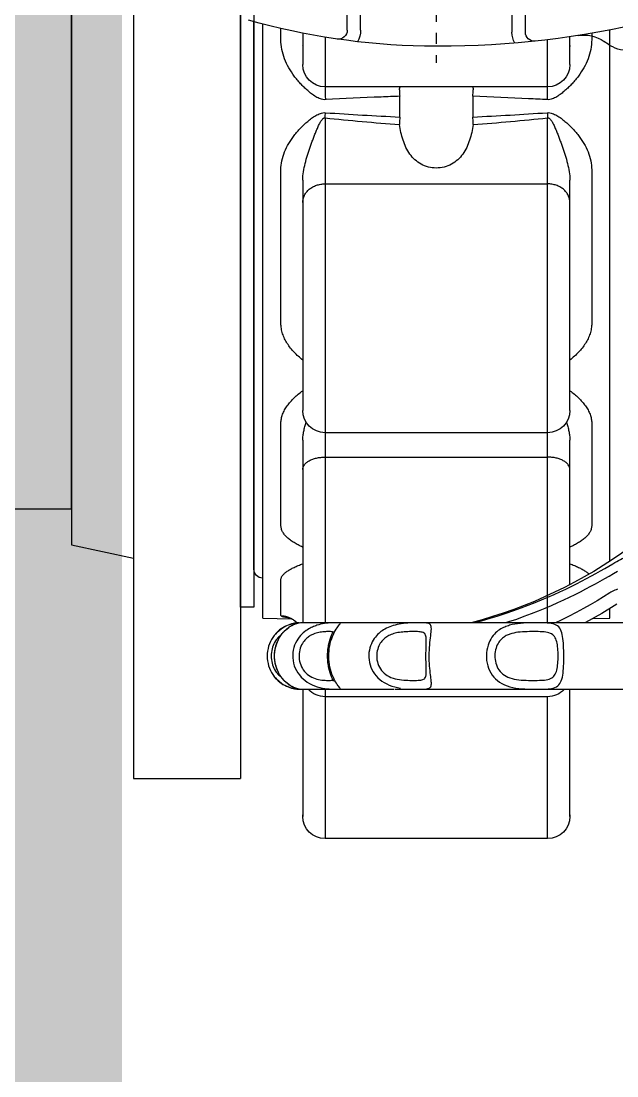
# Model space of a CAD drawing. Extents: x -3450 to 27857, y -1288 to 11880.
# Drawn here: x 926.93 to 941.64, y 943 to 969.04 of the extents above; entities that cross this region are included whole.
import ezdxf

# ---------------------------------------------------------------- set-up
doc = ezdxf.new("R2010")
doc.units = 0
doc.linetypes.add('188K-SM-03-F20-MECH-EQ-Y2257103$0$CENTER', pattern=[2, 1.25, -0.25, 0.25, -0.25])
doc.layers.add('188K-SM-03-F20-MECH-EQ-Y2257103$0$01-電力-CSA', color=1, linetype='Continuous')
doc.layers.add('188K-SM-03-F20-MECH-EQ-Y2257103$0$18P7-PCWR-20.7-PIPE', color=6, linetype='Continuous')

# ---------------------------------------------------------------- blocks, each defined once
blk = doc.blocks.new('188K-SM-03-F20-MECH-EQ-Y2257103$0$90EL-S-300A-TOP')
at = {"color": 0, "linetype": 'ByBlock'}
blk.add_lwpolyline([(0, 161.95), (304.8, 161.95), (304.8, -161.95), (0, -161.95)], dxfattribs=at)
blk = doc.blocks.new('188K-SM-03-F20-MECH-EQ-Y2257103$0$18P7-多耳-蝶閥-300A-上視-捷流')
at = {"linetype": 'Continuous'}
for p, q in [((175.5, 41), (52.47, 41)), ((186.53, 39), (53, 39)), ((186.53, 39), (186.65, 32.53)), ((56.52, 34.91), (54.01, 34.91)), ((120.27, 34.91), (85.79, 34.91)), ((165.72, 34.91), (142.68, 34.91)), ((185.93, 34.91), (177.84, 34.91)), ((186.36, 33.22), (186.35, 33.27)), ((186.35, 33.27), (186.35, 33.27)), ((186.38, 33.15), (186.36, 33.22)), ((186.42, 33.04), (186.38, 33.15)), ((186.47, 32.91), (186.42, 33.04)), ((186.54, 32.75), (186.47, 32.91)), ((186.63, 32.56), (186.54, 32.75)), ((186.74, 32.35), (186.63, 32.56)), ((186.74, 32.35), (186.65, 32.53)), ((186.89, 32.11), (186.74, 32.35)), ((186.89, 32.11), (186.74, 32.35)), ((187.08, 31.85), (186.89, 32.11)), ((187.31, 31.59), (187.08, 31.86)), ((187.55, 31.34), (187.31, 31.59)), ((187.57, 31.32), (187.31, 31.59)), ((187.65, 31.28), (187.64, 31.25)), ((187.65, 31.87), (187.71, 32.19)), ((202.36, 31.27), (202.34, 31.33)), ((202.38, 31.2), (202.36, 31.27)), ((202.5, 9.45), (202.5, 31)), ((55.06, 30), (62.12, 30)), ((88.09, 30), (139.83, 30)), ((146.5, 30), (187.5, 30)), ((170.57, 30), (170.55, 30.03)), ((187.5, 30.5), (187.5, -154.5)), ((202.47, 30.8), (202.46, 30.8)), ((202.5, 30), (231.04, 30)), ((55.97, 25), (68.95, 25)), ((67.12, -25), (67.12, 25)), ((74.1, 25), (187.5, 25)), ((88.93, 25), (88.93, -25)), ((144.83, -25), (144.83, 25)), ((150.32, 25), (150.32, -25)), ((202.5, 25), (236.04, 25)), ((204.15, -25), (204.15, 25)), ((236.04, -25), (236.04, 25)), ((189.54, 23.18), (189.5, 23.16)), ((190.15, 23.13), (189.73, 22.92)), ((54.41, 20), (49.05, 20)), ((54.41, 17), (49.05, 17)), ((73.91, 8.22), (69.26, 8.22)), ((202.5, -154.5), (202.5, 9.27)), ((191.69, 2.25), (191.68, 2.25)), ((197.69, 2.26), (196.85, 2.29)), ((198.38, 2.25), (198.32, 2.25)), ((69.26, -8.22), (73.91, -8.22)), ((49.05, -17), (54.87, -17)), ((54.87, -20), (49.05, -20)), ((70.02, -25), (56.54, -25)), ((187.5, -25), (74.1, -25)), ((236.04, -25), (204.15, -25)), ((62.12, -30), (55.86, -30)), ((139.83, -30), (88.09, -30)), ((178.98, -30), (146.5, -30)), ((170.55, -30.03), (170.57, -30)), ((231.04, -30), (202.5, -30)), ((55.07, -34.91), (56.52, -34.91)), ((85.79, -34.91), (120.27, -34.91)), ((142.68, -34.91), (165.72, -34.91)), ((185.42, -37.21), (187.5, -33.55)), ((186.6, -35.13), (186.53, -39)), ((57.56, -38.57), (56.93, -37.67)), ((173.71, -39), (54.32, -39)), ((186.53, -39), (184.33, -39))]:
    blk.add_line(p, q, dxfattribs=at)
at = {"color": 8, "linetype": '188K-SM-03-F20-MECH-EQ-Y2257103$0$CENTER', "ltscale": 10}
blk.add_line((0, 0), (61.73, 0), dxfattribs=at)
at = {"linetype": 'Continuous'}
for points in [[(190.39, 36.42), (190.82, 36.73), (191.28, 37.01), (191.77, 37.27), (192.27, 37.48), (192.8, 37.67), (193.34, 37.81), (193.89, 37.91), (194.44, 37.98), (195, 38), (195.56, 37.98), (196.11, 37.91), (196.66, 37.81), (197.2, 37.67), (197.73, 37.48), (198.23, 37.27), (198.72, 37.01), (199.18, 36.73), (199.61, 36.42)], [(187.71, 32.19), (187.8, 32.54), (187.92, 32.92), (188.06, 33.3), (188.22, 33.69), (188.42, 34.08), (188.64, 34.47), (188.89, 34.84), (189.16, 35.2), (189.44, 35.54), (189.75, 35.85), (190.06, 36.14), (190.39, 36.42)], [(202.18, 31.78), (202.05, 32.09), (201.88, 32.43), (201.67, 32.79), (201.42, 33.16), (201.14, 33.53), (200.81, 33.9), (200.45, 34.25), (200.06, 34.59), (199.63, 34.91), (199.17, 35.2), (198.68, 35.46), (198.16, 35.7), (197.62, 35.9), (197.06, 36.07), (196.48, 36.19), (195.9, 36.28), (195.3, 36.32), (194.71, 36.32), (194.12, 36.28), (193.53, 36.19), (192.96, 36.07), (192.4, 35.91), (191.85, 35.71), (191.33, 35.47), (190.84, 35.21), (190.38, 34.91), (189.95, 34.6), (189.56, 34.26), (189.19, 33.91), (188.87, 33.54), (188.58, 33.17), (188.33, 32.8), (188.12, 32.44), (187.96, 32.1), (187.83, 31.79)], [(202.34, 31.33), (202.33, 31.36), (202.32, 31.39), (202.31, 31.43), (202.3, 31.47), (202.28, 31.51), (202.27, 31.55), (202.25, 31.6), (202.24, 31.65), (202.22, 31.7), (202.2, 31.76), (202.18, 31.81), (202.15, 31.87), (202.13, 31.93), (202.1, 31.99), (202.07, 32.06), (202.04, 32.12), (202.01, 32.19), (201.98, 32.26), (201.95, 32.33), (201.91, 32.4), (201.87, 32.47), (201.83, 32.55), (201.79, 32.63), (201.74, 32.71), (201.69, 32.79), (201.64, 32.87), (201.59, 32.95), (201.53, 33.03), (201.47, 33.12), (201.41, 33.21), (201.35, 33.29), (201.28, 33.38), (201.21, 33.47), (201.14, 33.56), (201.07, 33.65), (200.99, 33.74), (200.91, 33.83), (200.82, 33.92), (200.73, 34.01), (200.64, 34.1), (200.55, 34.2), (200.45, 34.29), (200.35, 34.38), (200.24, 34.47), (200.13, 34.56), (200.02, 34.65), (199.9, 34.74), (199.79, 34.83), (199.66, 34.91), (199.54, 35), (199.41, 35.08), (199.27, 35.17), (199.14, 35.25), (199, 35.33), (198.86, 35.41), (198.71, 35.48), (198.56, 35.55), (198.41, 35.62), (198.26, 35.69), (198.1, 35.76), (197.94, 35.82), (197.78, 35.88), (197.61, 35.94), (197.45, 35.99), (197.28, 36.04), (197.11, 36.09), (196.94, 36.13), (196.76, 36.17), (196.59, 36.2), (196.41, 36.24), (196.23, 36.26), (196.06, 36.29), (195.88, 36.31), (195.7, 36.33), (195.52, 36.34), (195.33, 36.35), (195.15, 36.36), (194.97, 36.36), (194.79, 36.35), (194.61, 36.35), (194.43, 36.34), (194.25, 36.32), (194.07, 36.3), (193.89, 36.28), (193.71, 36.26), (193.54, 36.23), (193.36, 36.19), (193.19, 36.16), (193.01, 36.12), (192.84, 36.07), (192.68, 36.03), (192.51, 35.98), (192.35, 35.92), (192.18, 35.87), (192.02, 35.81), (191.87, 35.74), (191.71, 35.68), (191.56, 35.61), (191.41, 35.54), (191.26, 35.47), (191.12, 35.39), (190.98, 35.32), (190.84, 35.24), (190.71, 35.16), (190.58, 35.07), (190.45, 34.99), (190.32, 34.91), (190.2, 34.82), (190.09, 34.73), (189.97, 34.64), (189.86, 34.56), (189.75, 34.47), (189.65, 34.38), (189.55, 34.29), (189.45, 34.2), (189.36, 34.11), (189.27, 34.01), (189.18, 33.92), (189.1, 33.83), (189.02, 33.74), (188.94, 33.65), (188.86, 33.57), (188.79, 33.48), (188.72, 33.39), (188.66, 33.3), (188.59, 33.22), (188.53, 33.13), (188.47, 33.05), (188.42, 32.96), (188.37, 32.88)], [(190.31, 34.89), (190.34, 34.94), (190.52, 35.17), (190.72, 35.39), (190.93, 35.59), (191.15, 35.79), (191.38, 35.97), (191.62, 36.13)], [(191.62, 36.13), (191.94, 36.32), (192.27, 36.5), (192.63, 36.65), (193, 36.78), (193.39, 36.9), (193.78, 36.98), (194.18, 37.05), (194.59, 37.08), (195, 37.1), (195.41, 37.08), (195.82, 37.05), (196.22, 36.98), (196.61, 36.9), (197, 36.78), (197.37, 36.65), (197.73, 36.5), (198.06, 36.32), (198.38, 36.13)], [(198.38, 36.13), (198.63, 35.97), (198.86, 35.79), (199.08, 35.59), (199.29, 35.38), (199.49, 35.16), (199.67, 34.93), (199.7, 34.89)], [(199.61, 36.42), (199.94, 36.14), (200.26, 35.85), (200.56, 35.53), (200.85, 35.19), (201.12, 34.83), (201.37, 34.45), (201.59, 34.06), (201.79, 33.67), (201.95, 33.28), (202.09, 32.89), (202.2, 32.51), (202.29, 32.17), (202.36, 31.85)], [(187.83, 31.79), (187.73, 31.51), (187.65, 31.27), (187.6, 31.08), (187.57, 30.94), (187.55, 30.84), (187.54, 30.8), (187.53, 30.81), (187.53, 30.86), (187.54, 30.97), (187.55, 31.13), (187.57, 31.33), (187.6, 31.58), (187.65, 31.87)], [(187.72, 31.52), (187.71, 31.48), (187.69, 31.44), (187.68, 31.4), (187.67, 31.37), (187.66, 31.33), (187.65, 31.28)], [(188.37, 32.88), (188.32, 32.8), (188.27, 32.72), (188.22, 32.64), (188.18, 32.56), (188.14, 32.49), (188.1, 32.42), (188.06, 32.34), (188.03, 32.27), (187.99, 32.2), (187.96, 32.14), (187.93, 32.07), (187.9, 32.01), (187.88, 31.95), (187.85, 31.88), (187.83, 31.83), (187.81, 31.77), (187.79, 31.71), (187.77, 31.66), (187.75, 31.61), (187.73, 31.56), (187.72, 31.52)], [(188.11, 26.82), (188.19, 27.06), (188.27, 27.3), (188.38, 27.56), (188.49, 27.82), (188.62, 28.1), (188.76, 28.38), (188.92, 28.67), (189.11, 28.97), (189.31, 29.27), (189.55, 29.58), (189.81, 29.89), (190.1, 30.2), (190.43, 30.51), (190.79, 30.82), (191.19, 31.1), (191.62, 31.37), (192.09, 31.61), (192.59, 31.83), (193.12, 32), (193.68, 32.14), (194.25, 32.23), (194.84, 32.27), (195.44, 32.25), (196.03, 32.19), (196.62, 32.07), (197.19, 31.91), (197.75, 31.69), (198.28, 31.42), (198.79, 31.12), (199.27, 30.77), (199.72, 30.38), (200.14, 29.95), (200.53, 29.49), (200.88, 28.99), (201.19, 28.47), (201.47, 27.92), (201.71, 27.35), (201.91, 26.76), (202.07, 26.19), (202.2, 25.62), (202.29, 25.07), (202.36, 24.55), (202.4, 24.06), (202.44, 23.61)], [(189.95, 27.27), (190, 27.43), (190.07, 27.59), (190.14, 27.77), (190.22, 27.94), (190.32, 28.13), (190.42, 28.31), (190.54, 28.5), (190.68, 28.7), (190.83, 28.9), (191, 29.1), (191.19, 29.31), (191.41, 29.51), (191.65, 29.71), (191.91, 29.91), (192.2, 30.1), (192.52, 30.27), (192.87, 30.43), (193.23, 30.56), (193.62, 30.67), (194.03, 30.76), (194.45, 30.82), (194.88, 30.84), (195.32, 30.84), (195.76, 30.8), (196.18, 30.72), (196.61, 30.61), (197.02, 30.47), (197.41, 30.3), (197.78, 30.1), (198.13, 29.88), (198.46, 29.63), (198.77, 29.35), (199.05, 29.05), (199.31, 28.72), (199.54, 28.37), (199.74, 28), (199.92, 27.62), (200.06, 27.23), (200.19, 26.83), (200.28, 26.44), (200.34, 26.06), (200.4, 25.69), (200.43, 25.34), (200.45, 25.01), (200.47, 24.7), (200.48, 24.42), (200.48, 24.17), (200.48, 23.94), (200.47, 23.74), (200.46, 23.57), (200.44, 23.43)], [(202.35, 31.27), (202.27, 31.51), (202.18, 31.78)], [(202.46, 30.8), (202.45, 30.84), (202.43, 30.94), (202.4, 31.09), (202.35, 31.27)], [(202.36, 31.85), (202.4, 31.56), (202.43, 31.32), (202.45, 31.12), (202.46, 30.96), (202.47, 30.86), (202.47, 30.8)], [(188.42, 22.11), (188.01, 21.81), (187.86, 21.71), (187.75, 21.64), (187.67, 21.63), (187.61, 21.66), (187.58, 21.74), (187.55, 21.87), (187.54, 22.05), (187.53, 22.27), (187.53, 22.53), (187.54, 22.83), (187.54, 23.16), (187.56, 23.52), (187.58, 23.91), (187.62, 24.31), (187.66, 24.72), (187.72, 25.15), (187.8, 25.58), (187.88, 26), (187.99, 26.41), (188.11, 26.82)], [(189.53, 23.75), (189.52, 23.94), (189.52, 24.16), (189.52, 24.4), (189.53, 24.66), (189.54, 24.93), (189.56, 25.22), (189.59, 25.51), (189.62, 25.81), (189.66, 26.11), (189.72, 26.41), (189.78, 26.71), (189.86, 26.99), (189.95, 27.27)], [(189.64, 23.22), (189.62, 23.24), (189.58, 23.32), (189.56, 23.43), (189.54, 23.57), (189.53, 23.75)], [(200.1, 23.34), (199.96, 23.4), (199.8, 23.46), (199.62, 23.54), (199.43, 23.61), (199.23, 23.69), (199.01, 23.76), (198.78, 23.84), (198.53, 23.92), (198.27, 23.99), (198, 24.06), (197.71, 24.13), (197.41, 24.19), (197.11, 24.25), (196.8, 24.3), (196.48, 24.34), (196.15, 24.38), (195.82, 24.41), (195.49, 24.42), (195.16, 24.43), (194.83, 24.43), (194.49, 24.42), (194.16, 24.4), (193.84, 24.38), (193.51, 24.34), (193.2, 24.3), (192.89, 24.25), (192.58, 24.19), (192.29, 24.13), (192.01, 24.06), (191.73, 23.99), (191.47, 23.92), (191.23, 23.84), (190.99, 23.76), (190.77, 23.68), (190.56, 23.61), (190.37, 23.53), (190.19, 23.46), (190.03, 23.39), (189.88, 23.33), (189.54, 23.18)], [(200.01, 23.05), (199.56, 23.25), (199.09, 23.44), (198.58, 23.61), (198.05, 23.77), (197.49, 23.9), (196.91, 24.01), (196.32, 24.08), (195.72, 24.13), (195.11, 24.16), (194.51, 24.15), (193.9, 24.11), (193.31, 24.04), (192.73, 23.94), (192.16, 23.82), (191.62, 23.67), (191.1, 23.51), (190.61, 23.32), (190.15, 23.13)], [(189.73, 22.92), (189.35, 22.71), (189, 22.51), (188.69, 22.31), (188.42, 22.11)], [(202.42, 21.74), (202.39, 21.66), (202.35, 21.62), (202.28, 21.63), (202.18, 21.68), (202.05, 21.77), (201.88, 21.89), (201.67, 22.05), (201.41, 22.24), (201.12, 22.43), (200.78, 22.64), (200.41, 22.85), (200.01, 23.05)], [(200.53, 23.15), (200.35, 23.23), (200.1, 23.34)], [(200.44, 23.43), (200.43, 23.33), (200.4, 23.25), (200.36, 23.22)], [(200.64, 23.1), (200.63, 23.11), (200.59, 23.12), (200.53, 23.15)], [(202.47, 22.53), (202.47, 22.26), (202.46, 22.04), (202.45, 21.87), (202.42, 21.74)], [(202.44, 23.61), (202.45, 23.21), (202.46, 22.85), (202.47, 22.53)], [(190.17, 13.18), (190.44, 13.44), (190.74, 13.69), (191.07, 13.94), (191.43, 14.17), (191.83, 14.4), (192.26, 14.6), (192.71, 14.78), (193.2, 14.93), (193.7, 15.05), (194.23, 15.13), (194.77, 15.17), (195.32, 15.16), (195.87, 15.12), (196.43, 15.02), (196.98, 14.88), (197.51, 14.7), (198.04, 14.47), (198.54, 14.19), (199.02, 13.87), (199.47, 13.52), (199.89, 13.12), (200.28, 12.68), (200.64, 12.21), (200.97, 11.7), (201.27, 11.15), (201.53, 10.57), (201.75, 9.97), (201.93, 9.35), (202.09, 8.71), (202.2, 8.08)], [(201.25, 1.12), (201.06, 1.12), (200.84, 1.13), (200.59, 1.15), (200.3, 1.18), (199.98, 1.22), (199.61, 1.26), (199.21, 1.31), (198.77, 1.36), (198.29, 1.42), (197.78, 1.47), (197.24, 1.51), (196.68, 1.55), (196.1, 1.58), (195.5, 1.59), (194.9, 1.6), (194.3, 1.59), (193.7, 1.57), (193.11, 1.54), (192.54, 1.49), (191.98, 1.44), (191.45, 1.39), (190.95, 1.33), (190.47, 1.27), (190.03, 1.22), (189.63, 1.17), (189.25, 1.13), (188.92, 1.12), (188.62, 1.13), (188.36, 1.16), (188.15, 1.22), (187.97, 1.33), (187.83, 1.48), (187.73, 1.66), (187.66, 1.89), (187.6, 2.17), (187.57, 2.47), (187.55, 2.82), (187.54, 3.2), (187.53, 3.61), (187.53, 4.04), (187.54, 4.5), (187.54, 4.97), (187.56, 5.45), (187.58, 5.94), (187.61, 6.43), (187.65, 6.91), (187.7, 7.4), (187.76, 7.87), (187.84, 8.34), (187.93, 8.8), (188.04, 9.24), (188.15, 9.67), (188.29, 10.08), (188.43, 10.47), (188.59, 10.85), (188.76, 11.2), (188.94, 11.54), (189.13, 11.86), (189.32, 12.16), (189.53, 12.44), (189.74, 12.71), (189.95, 12.95), (190.17, 13.18)], [(191.68, 2.25), (191.36, 2.25), (191.06, 2.27), (190.79, 2.29), (190.54, 2.34), (190.33, 2.4), (190.14, 2.49), (189.98, 2.61), (189.85, 2.76), (189.75, 2.94), (189.67, 3.15), (189.61, 3.39), (189.58, 3.65), (189.55, 3.95), (189.53, 4.26), (189.53, 4.59), (189.52, 4.94), (189.52, 5.3), (189.52, 5.67), (189.53, 6.05), (189.54, 6.43), (189.56, 6.81), (189.58, 7.19), (189.61, 7.56), (189.65, 7.92), (189.69, 8.28), (189.75, 8.62), (189.82, 8.96), (189.89, 9.28), (189.98, 9.58), (190.08, 9.88), (190.18, 10.16), (190.3, 10.43), (190.42, 10.68), (190.55, 10.92), (190.69, 11.14), (190.84, 11.35), (190.99, 11.54), (191.14, 11.72), (191.3, 11.89), (191.46, 12.05)], [(191.46, 12.05), (191.66, 12.24), (191.89, 12.42), (192.15, 12.59), (192.43, 12.75), (192.74, 12.91), (193.08, 13.05), (193.43, 13.17), (193.81, 13.27), (194.2, 13.34), (194.61, 13.38), (195.03, 13.4), (195.45, 13.38), (195.88, 13.33), (196.3, 13.24), (196.72, 13.12), (197.12, 12.97), (197.51, 12.78), (197.88, 12.57), (198.23, 12.32), (198.56, 12.04), (198.86, 11.72), (199.14, 11.38), (199.39, 11.01), (199.61, 10.62), (199.8, 10.19), (199.97, 9.73), (200.11, 9.26), (200.22, 8.78), (200.3, 8.29), (200.37, 7.81), (200.41, 7.33), (200.44, 6.86), (200.46, 6.4), (200.47, 5.97), (200.48, 5.55), (200.48, 5.15), (200.48, 4.77), (200.47, 4.42), (200.46, 4.09), (200.44, 3.78), (200.41, 3.51), (200.36, 3.26), (200.29, 3.04), (200.21, 2.85), (200.1, 2.69)], [(199.58, 2.37), (199.45, 2.33), (199.29, 2.3), (199.1, 2.28), (198.89, 2.26), (198.65, 2.25), (198.38, 2.25)], [(200.1, 2.69), (199.95, 2.56), (199.78, 2.45), (199.58, 2.37)], [(202.47, 3.89), (202.47, 3.47), (202.46, 3.09), (202.45, 2.73), (202.42, 2.42), (202.39, 2.13), (202.34, 1.88)], [(192.65, 2.27), (192.38, 2.26), (192.12, 2.25), (191.89, 2.25), (191.69, 2.25)], [(196.85, 2.29), (196.54, 2.3), (196.22, 2.31), (195.9, 2.32), (195.56, 2.32), (195.23, 2.33), (194.89, 2.33), (194.55, 2.32), (194.22, 2.32), (193.88, 2.31), (193.56, 2.3), (193.24, 2.29), (192.65, 2.27)], [(198.32, 2.25), (198.16, 2.25), (197.94, 2.25), (197.69, 2.26)], [(202.34, 1.88), (202.27, 1.67), (202.18, 1.5), (202.06, 1.36), (201.91, 1.25), (201.73, 1.18), (201.51, 1.13), (201.25, 1.12)], [(187.5, -8.54), (187.08, -10.14), (186.53, -12.06), (185.97, -13.9), (185.39, -15.68), (184.8, -17.4), (184.21, -19.05), (183.61, -20.64), (183.01, -22.17), (182.4, -23.65), (181.79, -25.07), (181.18, -26.45), (180.58, -27.78), (179.97, -29.06), (179.37, -30.29), (178.78, -31.49), (178.18, -32.64), (177.6, -33.75), (177.02, -34.83), (176.45, -35.87), (175.89, -36.87), (175.34, -37.84), (174.79, -38.77), (174.27, -39.67)], [(188.11, -16.44), (188.19, -16.18), (188.27, -15.91), (188.38, -15.64), (188.49, -15.36), (188.62, -15.08), (188.76, -14.8), (188.92, -14.51), (189.11, -14.21), (189.31, -13.92), (189.55, -13.62), (189.81, -13.33), (190.1, -13.04), (190.43, -12.76), (190.79, -12.49), (191.19, -12.24), (191.62, -12), (192.09, -11.79), (192.59, -11.61), (193.13, -11.46), (193.68, -11.34), (194.26, -11.27), (194.85, -11.24), (195.44, -11.25), (196.04, -11.3), (196.62, -11.4), (197.2, -11.54), (197.76, -11.73), (198.29, -11.96), (198.8, -12.23), (199.28, -12.54), (199.73, -12.89), (200.15, -13.28), (200.53, -13.72), (200.88, -14.2), (201.2, -14.72), (201.47, -15.28), (201.71, -15.88), (201.91, -16.52), (202.07, -17.17), (202.2, -17.84), (202.29, -18.53), (202.36, -19.21), (202.41, -19.89), (202.44, -20.56), (202.45, -21.21), (202.46, -21.85), (202.47, -22.46), (202.47, -23.05), (202.46, -23.62), (202.45, -24.15), (202.42, -24.67)], [(189.95, -16.95), (190, -16.75), (190.07, -16.55), (190.14, -16.35), (190.22, -16.14), (190.32, -15.93), (190.42, -15.72), (190.54, -15.5), (190.68, -15.29), (190.83, -15.07), (191, -14.86), (191.19, -14.64), (191.41, -14.44), (191.65, -14.23), (191.91, -14.04), (192.21, -13.86), (192.52, -13.69), (192.87, -13.54), (193.24, -13.41), (193.63, -13.3), (194.04, -13.22), (194.46, -13.17), (194.89, -13.15), (195.33, -13.16), (195.76, -13.19), (196.19, -13.26), (196.61, -13.36), (197.02, -13.5), (197.41, -13.66), (197.79, -13.85), (198.14, -14.07), (198.47, -14.33), (198.77, -14.61), (199.06, -14.93), (199.31, -15.28), (199.54, -15.66), (199.75, -16.08), (199.92, -16.53), (200.07, -17.01), (200.19, -17.51), (200.28, -18.02), (200.35, -18.56), (200.4, -19.09), (200.43, -19.63), (200.45, -20.17), (200.47, -20.69), (200.48, -21.21), (200.48, -21.72), (200.48, -22.21), (200.47, -22.69), (200.46, -23.15), (200.44, -23.59)], [(187.5, -15.65), (187.28, -16.31), (186.69, -18.06), (186.08, -19.74), (185.47, -21.35), (184.86, -22.92), (184.24, -24.42), (183.62, -25.87), (183, -27.27), (182.38, -28.62), (181.77, -29.92), (181.15, -31.17), (180.55, -32.39), (179.94, -33.56), (179.35, -34.69), (178.76, -35.78), (178.17, -36.83), (177.6, -37.85), (177.04, -38.83), (176.49, -39.77), (175.95, -40.67)], [(187.62, -19.55), (187.67, -18.9), (187.74, -18.25), (187.84, -17.63), (187.96, -17.03), (188.11, -16.44)], [(189.56, -19.88), (189.59, -19.36), (189.62, -18.85), (189.68, -18.34), (189.75, -17.86), (189.84, -17.4), (189.95, -16.95)], [(202.42, -24.67), (202.4, -25.1), (202.35, -25.51), (202.29, -25.9), (202.2, -26.28), (202.07, -26.65), (201.92, -26.98), (201.72, -27.27), (201.49, -27.53), (201.21, -27.75), (200.9, -27.93), (200.56, -28.08), (200.18, -28.2), (199.76, -28.31), (199.32, -28.39), (198.84, -28.46), (198.34, -28.51), (197.81, -28.55), (197.26, -28.58), (196.7, -28.61), (196.13, -28.62), (195.55, -28.63), (194.96, -28.63), (194.37, -28.63), (193.79, -28.62), (193.22, -28.6), (192.66, -28.58), (192.11, -28.55), (191.59, -28.51), (191.09, -28.45), (190.62, -28.38), (190.18, -28.29), (189.77, -28.19), (189.39, -28.06), (189.05, -27.9), (188.75, -27.72), (188.48, -27.5), (188.25, -27.24), (188.06, -26.94), (187.9, -26.6), (187.79, -26.23), (187.7, -25.82), (187.63, -25.37), (187.59, -24.9), (187.56, -24.4), (187.54, -23.87), (187.53, -23.31), (187.53, -22.73), (187.53, -22.13), (187.54, -21.5), (187.55, -20.86), (187.58, -20.21), (187.62, -19.55)], [(200.44, -23.59), (200.43, -23.96), (200.4, -24.32), (200.34, -24.67), (200.28, -25.02), (200.19, -25.35), (200.07, -25.66), (199.93, -25.93), (199.75, -26.18), (199.55, -26.39), (199.33, -26.57), (199.07, -26.73), (198.8, -26.86), (198.49, -26.97), (198.17, -27.06), (197.82, -27.14), (197.45, -27.2), (197.06, -27.25), (196.66, -27.29), (196.25, -27.32), (195.83, -27.34), (195.4, -27.35), (194.97, -27.35), (194.54, -27.35), (194.11, -27.34), (193.7, -27.32), (193.28, -27.29), (192.88, -27.25), (192.5, -27.19), (192.13, -27.13), (191.79, -27.05), (191.46, -26.95), (191.16, -26.84), (190.89, -26.71), (190.64, -26.55), (190.42, -26.36), (190.22, -26.15), (190.05, -25.9), (189.91, -25.62), (189.8, -25.31), (189.71, -24.97), (189.65, -24.6), (189.6, -24.2), (189.56, -23.79), (189.55, -23.35), (189.53, -22.9), (189.52, -22.43), (189.52, -21.94), (189.52, -21.44), (189.53, -20.93), (189.54, -20.41), (189.56, -19.88)], [(180.83, -38.96), (181.71, -37.57), (182.59, -36.11), (183.47, -34.6), (184.36, -33.03), (185.26, -31.39), (186.15, -29.69), (187.04, -27.91), (187.5, -26.96)], [(183.37, -40.57), (185.44, -37.18), (187.5, -33.54)], [(174.27, -39.67), (174.01, -40.11), (173.76, -40.54), (173.53, -40.95), (173.31, -41.35), (173.1, -41.74), (172.91, -42.12), (172.73, -42.48), (172.57, -42.83), (172.42, -43.16)], [(180, -40.67), (180.11, -40.37), (180.24, -40.08), (180.37, -39.79), (180.51, -39.51), (180.67, -39.23), (180.83, -38.96)]]:
    blk.add_lwpolyline(points, dxfattribs=at)
for centre, radius, start, end in [((-96.72, 0), 154.72, 0.9904, 15.836), ((175.5, 39), 2, 0, 90), ((195, 30.5), 7.5, 127.9302, 180), ((195, 30.5), 7.5, 3.8226, 52.0698), ((166.32, 30.93), 20.21, 6.49, 6.6828), ((163.97, 30.67), 22.58, 6.0555, 6.4834), ((62.12, 25), 5, 0, 90), ((139.83, 25), 5, 0, 90), ((199.15, 25), 5, 0, 47.9496), ((230.69, 25.18), 4.82, 85.8647, 89.9983), ((231.04, 25), 5, 0, 90), ((76.15, 106.04), 81.36, 264.9261, 265.6763), ((102.03, -355.99), 382.01, 94.1925, 94.3678), ((54.41, 22), 2, 270, 8.2824), ((54.41, 22), 5, 270, 301.0063), ((73.58, 93.68), 85.57, 266.1182, 267.1071), ((-141.99, -0.78), 200, 333.4221, 0.9904), ((74.11, -102.76), 94.67, 92.9404, 93.8343), ((84.98, 18.98), 106, 323.7597, 345.3376), ((54.87, -22), 5, 60.9282, 90), ((54.87, -22), 2, 353.8485, 90), ((62.12, -25), 5, 270, 0), ((102.02, 355.87), 381.9, 265.6321, 265.8076), ((139.83, -25), 5, 270, 0), ((199.15, -25), 5, 312.0504, 0), ((231.04, -25), 5, 270, 0), ((230.69, -25.18), 4.82, 270.0017, 274.1353), ((63.48, -33.09), 8, 171.0652, 214.9704), ((51, -43.16), 8, 0, 34.9704)]:
    blk.add_arc(centre, radius, start, end, dxfattribs=at)
for points, knots in [([(70.01, 24.91), (70.03, 25.11), (70, 25.49), (69.86, 26.05), (69.63, 26.58), (69.35, 27.08), (69.04, 27.56), (68.59, 28.17), (67.99, 28.89), (67.23, 29.72), (66.43, 30.5), (65.59, 31.24), (64.42, 32.16), (62.86, 33.18), (60.86, 34.14), (58.73, 34.76), (57.25, 34.91), (56.52, 34.91)], [0, 0, 0, 0, 0.032331, 0.064578, 0.096645, 0.128538, 0.160295, 0.191949, 0.255025, 0.317884, 0.380567, 0.443092, 0.505465, 0.629718, 0.753432, 0.876761, 1, 1, 1, 1]), ([(85.79, 34.91), (85.1, 34.91), (83.71, 34.76), (81.71, 34.13), (79.8, 33.18), (78.32, 32.16), (77.2, 31.24), (76.39, 30.5), (75.62, 29.72), (74.88, 28.89), (74.3, 28.17), (73.87, 27.56), (73.57, 27.08), (73.3, 26.58), (73.08, 26.05), (72.94, 25.49), (72.92, 25.11), (72.94, 24.91)], [0, 0, 0, 0, 0.118948, 0.239379, 0.361677, 0.485835, 0.548577, 0.611706, 0.675202, 0.739058, 0.8033, 0.835599, 0.868045, 0.900677, 0.933547, 0.966682, 1, 1, 1, 1]), ([(128.54, 30), (128.26, 30.35), (127.69, 31.02), (126.49, 32.24), (125.17, 33.3), (123.73, 34.11), (122.61, 34.56), (121.45, 34.85), (120.66, 34.91), (120.27, 34.91)], [0, 0, 0, 0, 0.133553, 0.264541, 0.518299, 0.6414, 0.762241, 0.881451, 1, 1, 1, 1]), ([(142.68, 34.91), (142.34, 34.91), (141.67, 34.84), (140.67, 34.56), (139.7, 34.1), (138.76, 33.5), (137.86, 32.78), (136.99, 31.94), (136.16, 31.01), (135.65, 30.35), (135.4, 30)], [0, 0, 0, 0, 0.110032, 0.22301, 0.340328, 0.462639, 0.590051, 0.722333, 0.859106, 1, 1, 1, 1]), ([(170.55, 30.03), (170.4, 30.37), (170.08, 31.02), (169.56, 31.94), (169, 32.77), (168.41, 33.5), (167.79, 34.1), (167.13, 34.55), (166.44, 34.84), (165.95, 34.91), (165.72, 34.91)], [0, 0, 0, 0, 0.155272, 0.302516, 0.441062, 0.57021, 0.68958, 0.799558, 0.901852, 1, 1, 1, 1]), ([(177.84, 34.91), (177.76, 34.91), (177.6, 34.9), (177.36, 34.82), (177.13, 34.7), (176.8, 34.47), (176.39, 34.07), (175.94, 33.47), (175.5, 32.75), (175.07, 31.92), (174.66, 30.99), (174.4, 30.34), (174.28, 30)], [0, 0, 0, 0, 0.03732, 0.076371, 0.118203, 0.163523, 0.265921, 0.384692, 0.519014, 0.667376, 0.828158, 1, 1, 1, 1]), ([(185.93, 34.91), (185.94, 34.63), (185.99, 34.07), (186.22, 33.26), (186.58, 32.49), (187.01, 31.86), (187.35, 31.5), (187.5, 31.36)], [0, 0, 0, 0, 0.1251914, 0.2503531, 0.3754667, 0.5005149, 0.5935827, 0.5935827, 0.5935827, 0.5935827]), ([(186.39, 33.28), (186.38, 33.4), (186.35, 33.63), (186.3, 33.95), (186.25, 34.23), (186.2, 34.46), (186.15, 34.63), (186.1, 34.74), (186.05, 34.83), (185.99, 34.91), (185.93, 34.91)], [0, 0, 0, 0, 0.208512, 0.395379, 0.559079, 0.69818, 0.811495, 0.858287, 0.898515, 1, 1, 1, 1]), ([(57.87, 30.03), (57.89, 30.02), (57.94, 30.01), (57.99, 30), (58.03, 30)], [0, 0, 0, 0, 0.256043, 1, 1, 1, 1]), ([(88.09, 30), (87.46, 30), (86.19, 29.88), (84.33, 29.48), (82.49, 28.95), (80.98, 28.45), (79.78, 28.02), (78.89, 27.7), (78, 27.36), (77.26, 27.06), (76.68, 26.82), (76.24, 26.63), (75.81, 26.44), (75.46, 26.27), (75.18, 26.12), (74.98, 26.01), (74.77, 25.89), (74.58, 25.76), (74.39, 25.61), (74.25, 25.47), (74.16, 25.34), (74.11, 25.24), (74.09, 25.12), (74.09, 25.04), (74.1, 25)], [0, 0, 0, 0, 0.124666, 0.250025, 0.375617, 0.501229, 0.563997, 0.626704, 0.689312, 0.751776, 0.782937, 0.814043, 0.845086, 0.876063, 0.891527, 0.906978, 0.922417, 0.93785, 0.953289, 0.968755, 0.976525, 0.984325, 0.992156, 1, 1, 1, 1]), ([(93.09, 30), (92.82, 30), (92.27, 29.93), (91.48, 29.64), (90.75, 29.17), (90.12, 28.55), (89.6, 27.78), (89.22, 26.92), (88.99, 25.98), (88.93, 25.33), (88.93, 25)], [0, 0, 0, 0, 0.113501, 0.228869, 0.347612, 0.470625, 0.598098, 0.729557, 0.863988, 1, 1, 1, 1]), ([(146.5, 30), (146.16, 30), (145.49, 29.95), (144.48, 29.79), (143.47, 29.55), (142.8, 29.35), (142.46, 29.25)], [0, 0, 0, 0, 0.243206, 0.491716, 0.744424, 1, 1, 1, 1]), ([(153.1, 30), (153, 30), (152.82, 29.98), (152.45, 29.88), (152, 29.63), (151.52, 29.15), (151.1, 28.52), (150.76, 27.76), (150.51, 26.9), (150.35, 25.97), (150.32, 25.33), (150.32, 25)], [0, 0, 0, 0, 0.043902, 0.08873, 0.184091, 0.291131, 0.411736, 0.545484, 0.690317, 0.843093, 1, 1, 1, 1]), ([(69.26, 8.22), (69.31, 9.61), (69.52, 15.18), (69.78, 20.74), (70.01, 24.91)], [0, 0, 0, 0, 0.250027, 1, 1, 1, 1]), ([(67.78, 8.3), (67.73, 8.29), (67.5, 8.25), (67.28, 8.19), (67.12, 8.15)], [0, 0, 0, 0, 0.254636, 1, 1, 1, 1]), ([(73.91, 8.22), (74.04, 8.22), (74.6, 8.25), (75.17, 8.28), (75.59, 8.3)], [0, 0, 0, 0, 0.241291, 1, 1, 1, 1]), ([(75.59, -8.3), (76.19, -8.21), (77.37, -7.99), (79.1, -7.52), (80.75, -6.86), (82.26, -5.99), (83.56, -4.85), (84.58, -3.44), (85.23, -1.79), (85.45, 0), (85.23, 1.79), (84.58, 3.44), (83.56, 4.85), (82.26, 5.99), (80.75, 6.86), (79.1, 7.52), (77.37, 7.99), (76.19, 8.21), (75.59, 8.3)], [0, 0, 0, 0, 0.064314, 0.1282, 0.190996, 0.252457, 0.313017, 0.373828, 0.436134, 0.5, 0.563866, 0.626172, 0.686983, 0.747543, 0.809004, 0.8718, 0.935686, 1, 1, 1, 1]), ([(67.12, -8.15), (67.17, -8.16), (67.39, -8.22), (67.62, -8.27), (67.78, -8.3)], [0, 0, 0, 0, 0.245389, 1, 1, 1, 1]), ([(70.01, -24.91), (69.94, -23.52), (69.64, -17.96), (69.41, -12.39), (69.26, -8.22)], [0, 0, 0, 0, 0.249969, 1, 1, 1, 1]), ([(75.59, -8.3), (75.45, -8.3), (74.89, -8.27), (74.32, -8.24), (73.91, -8.22)], [0, 0, 0, 0, 0.256775, 1, 1, 1, 1]), ([(56.52, -34.91), (57.25, -34.91), (58.73, -34.76), (60.86, -34.14), (62.86, -33.18), (64.42, -32.16), (65.59, -31.24), (66.43, -30.5), (67.23, -29.72), (67.99, -28.89), (68.59, -28.17), (69.04, -27.56), (69.35, -27.08), (69.63, -26.58), (69.86, -26.05), (70, -25.49), (70.03, -25.11), (70.01, -24.91)], [0, 0, 0, 0, 0.123239, 0.246568, 0.370281, 0.494535, 0.556908, 0.619433, 0.682117, 0.744976, 0.808052, 0.839706, 0.871462, 0.903355, 0.935422, 0.967669, 1, 1, 1, 1]), ([(72.94, -24.91), (72.92, -25.11), (72.94, -25.49), (73.08, -26.05), (73.3, -26.58), (73.57, -27.08), (73.87, -27.56), (74.3, -28.17), (74.88, -28.89), (75.62, -29.72), (76.39, -30.5), (77.2, -31.24), (78.32, -32.16), (79.8, -33.18), (81.71, -34.13), (83.71, -34.76), (85.1, -34.91), (85.79, -34.91)], [0, 0, 0, 0, 0.033319, 0.066453, 0.099323, 0.131956, 0.164402, 0.196701, 0.260943, 0.324799, 0.388294, 0.451424, 0.514166, 0.638324, 0.760622, 0.881052, 1, 1, 1, 1]), ([(74.1, -25), (74.09, -25.04), (74.09, -25.12), (74.11, -25.24), (74.16, -25.34), (74.25, -25.47), (74.39, -25.61), (74.58, -25.76), (74.77, -25.89), (74.98, -26.01), (75.18, -26.12), (75.46, -26.27), (75.81, -26.44), (76.24, -26.63), (76.68, -26.82), (77.26, -27.06), (78, -27.36), (78.89, -27.7), (79.78, -28.02), (80.98, -28.45), (82.49, -28.95), (84.33, -29.48), (86.19, -29.88), (87.46, -30), (88.09, -30)], [0, 0, 0, 0, 0.007845, 0.015675, 0.023476, 0.031247, 0.046713, 0.062152, 0.077585, 0.093024, 0.108475, 0.123939, 0.154916, 0.185959, 0.217064, 0.248226, 0.310689, 0.373298, 0.436005, 0.498772, 0.624384, 0.749976, 0.875335, 1, 1, 1, 1]), ([(93.09, -30), (92.82, -30), (92.27, -29.93), (91.48, -29.64), (90.75, -29.17), (90.12, -28.55), (89.6, -27.78), (89.22, -26.92), (88.99, -25.98), (88.93, -25.33), (88.93, -25)], [0, 0, 0, 0, 0.113501, 0.228869, 0.347612, 0.470625, 0.598098, 0.729557, 0.863988, 1, 1, 1, 1]), ([(153.1, -30), (153, -30), (152.82, -29.98), (152.45, -29.88), (152, -29.63), (151.52, -29.15), (151.1, -28.52), (150.76, -27.76), (150.51, -26.9), (150.35, -25.97), (150.32, -25.33), (150.32, -25)], [0, 0, 0, 0, 0.043902, 0.08873, 0.184091, 0.291131, 0.411736, 0.545484, 0.690317, 0.843093, 1, 1, 1, 1]), ([(57.87, -30.03), (57.89, -30.02), (57.94, -30.01), (57.99, -30), (58.03, -30)], [0, 0, 0, 0, 0.256043, 1, 1, 1, 1]), ([(120.27, -34.91), (120.66, -34.91), (121.45, -34.85), (122.61, -34.56), (123.73, -34.11), (125.17, -33.3), (126.49, -32.24), (127.69, -31.02), (128.26, -30.35), (128.54, -30)], [0, 0, 0, 0, 0.118548, 0.237757, 0.358597, 0.481697, 0.735456, 0.866446, 1, 1, 1, 1]), ([(135.4, -30), (135.65, -30.35), (136.16, -31.01), (136.99, -31.94), (137.86, -32.78), (138.76, -33.5), (139.7, -34.1), (140.67, -34.56), (141.67, -34.84), (142.34, -34.91), (142.68, -34.91)], [0, 0, 0, 0, 0.140895, 0.277667, 0.409949, 0.537362, 0.659673, 0.77699, 0.889968, 1, 1, 1, 1]), ([(142.46, -29.25), (142.8, -29.35), (143.47, -29.55), (144.48, -29.79), (145.49, -29.95), (146.16, -30), (146.5, -30)], [0, 0, 0, 0, 0.255576, 0.508284, 0.756794, 1, 1, 1, 1]), ([(165.72, -34.91), (165.95, -34.91), (166.44, -34.84), (167.13, -34.55), (167.79, -34.09), (168.41, -33.5), (169, -32.77), (169.56, -31.94), (170.08, -31.02), (170.4, -30.37), (170.55, -30.03)], [0, 0, 0, 0, 0.098147, 0.200441, 0.310418, 0.429787, 0.558936, 0.697482, 0.844727, 1, 1, 1, 1]), ([(174.28, -30), (174.4, -30.34), (174.66, -30.99), (175.07, -31.92), (175.5, -32.75), (175.94, -33.47), (176.32, -33.97), (176.55, -34.22), (176.62, -34.29)], [0, 0, 0, 0, 0.1718427, 0.332625, 0.4809871, 0.6153092, 0.7340801, 0.7775241, 0.7775241, 0.7775241, 0.7775241])]:
    blk.add_open_spline(points, degree=3, knots=knots, dxfattribs=at)
for points in [[(72.94, 24.91), (73.32, 19.35), (73.63, 13.78), (73.91, 8.22)], [(74.1, 25), (74.7, 19.44), (75.17, 13.88), (75.59, 8.3)], [(73.91, -8.22), (73.63, -13.78), (73.32, -19.35), (72.94, -24.91)], [(75.59, -8.3), (75.17, -13.88), (74.7, -19.44), (74.1, -25)]]:
    blk.add_open_spline(points, degree=3, dxfattribs=at)
blk = doc.blocks.new('188K-SM-03-F20-MECH-EQ-Y2257103$0$18P7-法蘭-300A-正視-派肯')
for p, q in [((-184, 41), (184, 41)), ((184, 41), (184, 38)), ((-222.5, 38), (222.5, 38)), ((184, 38), (-184, 38)), ((222.5, 14), (222.5, 38)), ((-222.5, 14), (222.5, 14))]:
    blk.add_line(p, q)
blk.add_lwpolyline([(-173, 14), (-170, 0), (170, 0), (173, 14)])
blk = doc.blocks.new('188K-SM-03-F20-MECH-EQ-Y2257103$0$300A-捷流蝶閥+派肯法蘭-上視')
at = {"xscale": -1, "rotation": 180}
blk.add_blockref('188K-SM-03-F20-MECH-EQ-Y2257103$0$18P7-法蘭-300A-正視-派肯', (0, 82), dxfattribs=at)
blk.add_blockref('188K-SM-03-F20-MECH-EQ-Y2257103$0$18P7-多耳-蝶閥-300A-上視-捷流', (0, 0))
blk = doc.blocks.new('188K-SM-03-F20-MECH-EQ-Y2257103$0$18P7-PCW-過濾桶配管')
at = {"layer": '188K-SM-03-F20-MECH-EQ-Y2257103$0$18P7-PCWR-20.7-PIPE', "xscale": 0.09999999999999992, "yscale": 0.09999999999999992, "zscale": 0.09999999999999992, "rotation": 270}
blk.add_blockref('188K-SM-03-F20-MECH-EQ-Y2257103$0$90EL-S-300A-TOP', (0, -0.007), dxfattribs=at)
at = {"layer": '188K-SM-03-F20-MECH-EQ-Y2257103$0$18P7-PCWR-20.7-PIPE', "xscale": 0.09999999999999992, "yscale": 0.09999999999999992, "zscale": 0.09999999999999992}
blk.add_blockref('188K-SM-03-F20-MECH-EQ-Y2257103$0$300A-捷流蝶閥+派肯法蘭-上視', (0, -38.687), dxfattribs=at)
blk = doc.blocks.new('188K-SM-03-F20-MECH-EQ-Y2257103')
at = {"layer": '188K-SM-03-F20-MECH-EQ-Y2257103$0$01-電力-CSA', "color": 217, "ltscale": 1000, "true_color": 0x93278f, "const_width": 80}
blk.add_lwpolyline([(889.419, 1795.566), (548.556, 1795.566), (548.556, 63.206), (889.419, 63.206)], close=True, dxfattribs=at)
at = {"layer": '188K-SM-03-F20-MECH-EQ-Y2257103$0$18P7-PCWR-20.7-PIPE', "xscale": -1.099104711986056, "yscale": 1.099104711986056, "zscale": 1.099104711986056, "rotation": 90}
blk.add_blockref('188K-SM-03-F20-MECH-EQ-Y2257103$0$18P7-PCW-過濾桶配管', (894.661, 974.797), dxfattribs=at)

msp = doc.modelspace()

# ---------------------------------------------------------------- block references
msp.add_blockref('188K-SM-03-F20-MECH-EQ-Y2257103', (0, 0))

doc.saveas('drawing.dxf')
